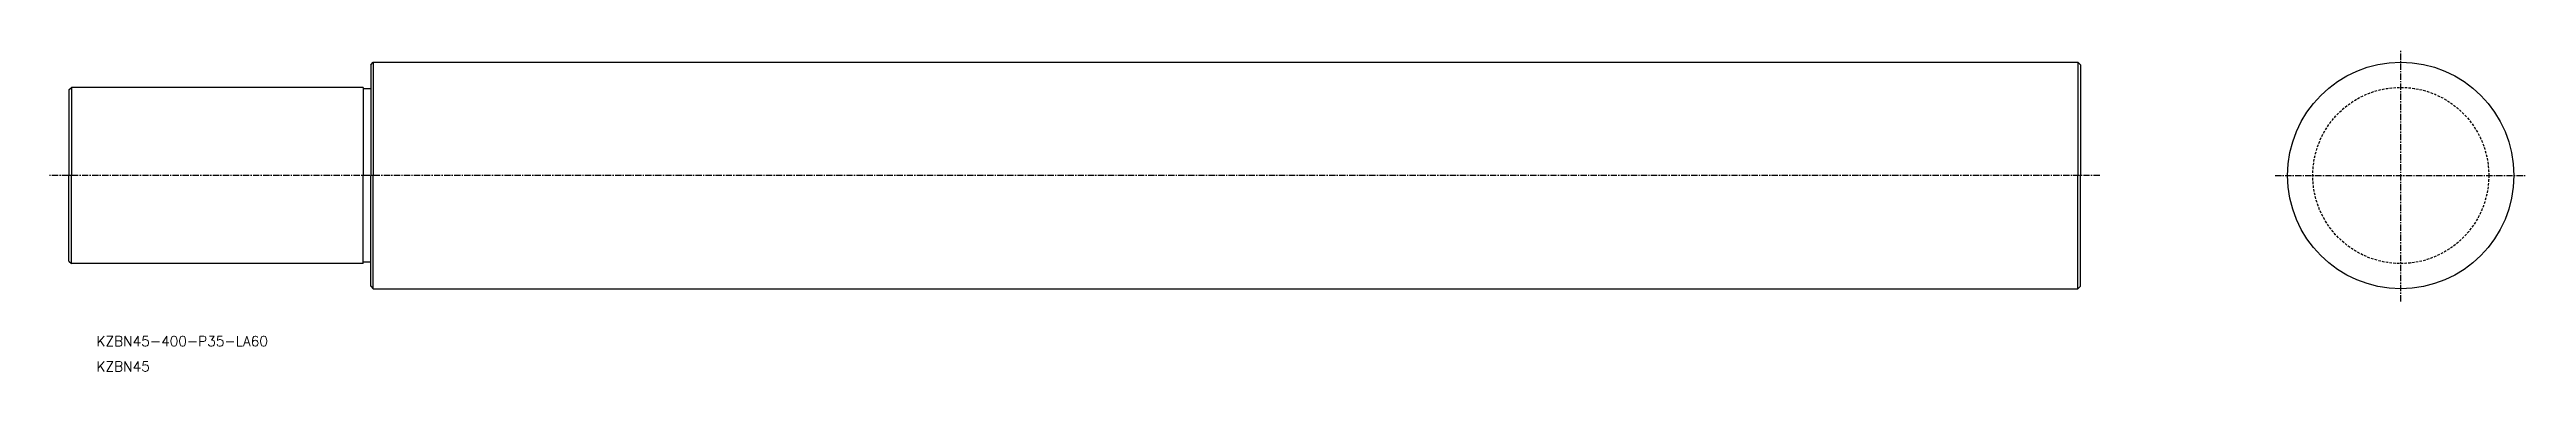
# Model space of a CAD drawing. Extents: x -24215 to -19844, y 30600 to 32304.
# Drawn here: x -24214.7 to -23722.2, y 32239.9 to 32303.8 of the extents above; entities outside this region: 1.
import ezdxf

# ---------------------------------------------------------------- set-up
doc = ezdxf.new("R2010")
doc.units = 0
doc.header["$PDMODE"] = 1
doc.linetypes.add('CENTER', pattern=[2, 1.25, -0.25, 0.25, -0.25])
doc.linetypes.add('DASHED', pattern=[0.75, 0.5, -0.25])
doc.layers.get('0').update_dxf_attribs({"linetype": 'CONTINUOUS'})
doc.layers.add('CENTER', color=1, linetype='CENTER')
doc.styles.add('MISUMI', font='txt.shx')

msp = doc.modelspace()

# ---------------------------------------------------------------- linework, layer by layer
at = {"color": 7, "linetype": 'CONTINUOUS'}
for p, q in [((-24150.87, 32300.83), (-24150.37, 32301.33)), ((-24150.87, 32300.83), (-24150.87, 32278.83)), ((-24150.37, 32301.33), (-23811.37, 32301.33)), ((-24150.37, 32301.33), (-24150.37, 32278.83)), ((-23811.37, 32301.33), (-23811.37, 32278.83)), ((-23810.87, 32300.83), (-23811.37, 32301.33)), ((-23810.87, 32300.83), (-23810.87, 32278.83)), ((-24210.87, 32295.83), (-24210.37, 32296.33)), ((-24210.87, 32295.83), (-24210.87, 32278.83)), ((-24152.37, 32296.33), (-24210.37, 32296.33)), ((-24210.37, 32296.33), (-24210.37, 32278.83)), ((-24152.37, 32296.33), (-24152.37, 32278.83)), ((-24150.87, 32296.03), (-24152.37, 32296.03)), ((-24210.87, 32261.83), (-24210.87, 32278.83)), ((-24210.37, 32261.33), (-24210.37, 32278.83)), ((-24152.37, 32261.33), (-24152.37, 32278.83)), ((-24150.87, 32256.83), (-24150.87, 32278.83)), ((-24150.37, 32256.33), (-24150.37, 32278.83)), ((-23811.37, 32256.33), (-23811.37, 32278.83)), ((-23810.87, 32256.83), (-23810.87, 32278.83)), ((-24210.87, 32261.83), (-24210.37, 32261.33)), ((-24152.37, 32261.33), (-24210.37, 32261.33)), ((-24150.87, 32261.63), (-24152.37, 32261.63)), ((-24150.87, 32256.83), (-24150.37, 32256.33)), ((-24150.37, 32256.33), (-23811.37, 32256.33)), ((-23810.87, 32256.83), (-23811.37, 32256.33))]:
    msp.add_line(p, q, dxfattribs=at)
msp.add_circle((-23747.15, 32278.83), 22.5, dxfattribs=at)
at = {"color": 3, "linetype": 'DASHED'}
msp.add_circle((-23747.15, 32278.83), 17.5, dxfattribs=at)
at = {"color": 7, "linetype": 'CONTINUOUS'}
msp.add_point((-19844.35, 30599.58), dxfattribs=at)
at = {"layer": 'CENTER', "color": 1, "linetype": 'CENTER'}
for p, q in [((-23747.15, 32253.83), (-23747.15, 32303.83)), ((-23807.02, 32278.83), (-24214.73, 32278.83)), ((-23772.15, 32278.83), (-23722.15, 32278.83))]:
    msp.add_line(p, q, dxfattribs=at)

# ---------------------------------------------------------------- texts
at = {"color": 7, "linetype": 'CONTINUOUS', "style": 'MISUMI'}
for s, p in [('KZBN45-400-P35-LA60', (-24205.41, 32244.91)), ('KZBN45', (-24205.41, 32239.91))]:
    msp.add_text(s, height=2, dxfattribs=at).set_placement(p)

doc.saveas('drawing.dxf')
